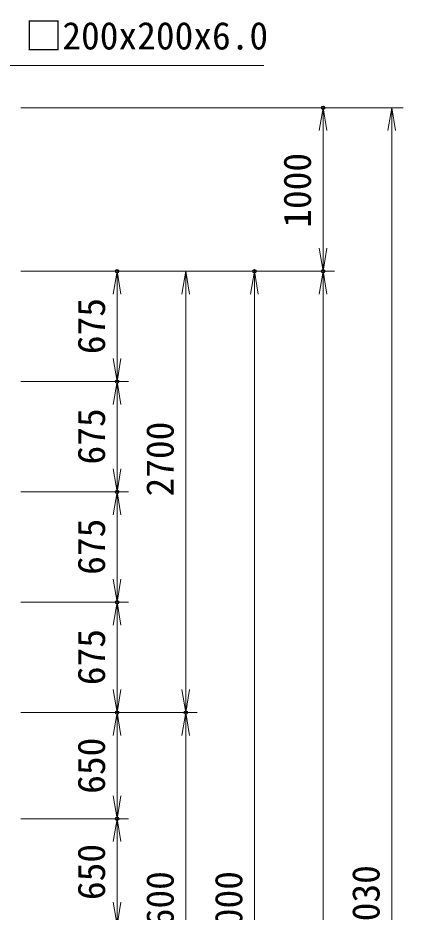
# Model space of a CAD drawing. Units: millimetres at full size. Extents: x -14700 to 14700, y -10395 to 10395.
# Drawn here: x -3770 to -1412, y 227 to 5698 of the extents above; entities that cross this region are included whole.
import ezdxf
from ezdxf.enums import TextEntityAlignment as Align

# ---------------------------------------------------------------- set-up
doc = ezdxf.new("R2010")
doc.units = ezdxf.units.MM
doc.header["$LTSCALE"] = 40
doc.header["$PDMODE"] = 32
doc.header["$PDSIZE"] = 20
for name, color, linetype, lineweight in [('0-1_D-STR-DIM', 7, 'Continuous', 13), ('0-2_0', 7, 'Continuous', 18), ('0-8_D-STR-TXT', 7, 'Continuous', 13)]:
    doc.layers.add(name, color=color, linetype=linetype, lineweight=lineweight)
doc.layers.add('0-3_Defpoints', color=253, linetype='Continuous')
doc.styles.add('ＭＳ ゴシック', font='')
doc.styles.get('ＭＳ ゴシック').set_extended_font_data('MS Gothic')

# ---------------------------------------------------------------- blocks, each defined once
blk = doc.blocks.new('_Open')
at = {"layer": '0-2_0'}
blk.add_line((-40, 6.67), (0, 0), dxfattribs=at)
blk.add_lwpolyline([(-40, -6.67), (0, 0), (-40, 0)], dxfattribs=at)

msp = doc.modelspace()

# ---------------------------------------------------------------- linework, layer by layer
at = {"layer": '0-1_D-STR-DIM'}
for p, q in [((-3752.27, 5147.74), (-1412.27, 5147.74)), ((-3752.27, 5147.74), (-1832.27, 5147.74)), ((-1902.27, 4147.74), (-1902.27, 5147.74)), ((-1482.27, 5147.74), (-1482.27, -4882.26)), ((-3752.27, 4147.74), (-2252.27, 4147.74)), ((-3752.27, 4147.74), (-1832.27, 4147.74)), ((-3752.27, 4147.74), (-1832.27, 4147.74)), ((-3752.27, 4147.74), (-2672.27, 4147.74)), ((-3752.27, 4147.74), (-3092.27, 4147.74)), ((-3162.27, 3472.74), (-3162.27, 4147.74)), ((-2742.27, 4147.74), (-2742.27, 1447.74)), ((-2322.27, -3852.26), (-2322.27, 4147.74)), ((-1902.27, -4882.26), (-1902.27, 4147.74)), ((-3752.27, 3472.74), (-3092.27, 3472.74)), ((-3752.27, 3472.74), (-3092.27, 3472.74)), ((-3162.27, 2797.74), (-3162.27, 3472.74)), ((-3752.27, 2797.74), (-3092.27, 2797.74)), ((-3752.27, 2797.74), (-3092.27, 2797.74)), ((-3162.27, 2122.74), (-3162.27, 2797.74)), ((-3752.27, 2122.74), (-3092.27, 2122.74)), ((-3752.27, 2122.74), (-3092.27, 2122.74)), ((-3162.27, 1447.74), (-3162.27, 2122.74)), ((-3752.27, 1447.74), (-3092.27, 1447.74)), ((-3752.27, 1447.74), (-3092.27, 1447.74)), ((-3752.27, 1447.74), (-2672.27, 1447.74)), ((-3752.27, 1447.74), (-2672.27, 1447.74)), ((-3162.27, 797.74), (-3162.27, 1447.74)), ((-2742.27, -1152.26), (-2742.27, 1447.74)), ((-3752.27, 797.74), (-3092.27, 797.74)), ((-3752.27, 797.74), (-3092.27, 797.74)), ((-3162.27, 147.74), (-3162.27, 797.74))]:
    msp.add_line(p, q, dxfattribs=at)
at = {"layer": '0-3_Defpoints'}
for p in [(-1902.27, 5147.74), (-3162.27, 4147.74), (-2322.27, 4147.74), (-1902.27, 4147.74), (-3162.27, 3472.74), (-3162.27, 2797.74), (-3162.27, 2122.74), (-3162.27, 1447.74), (-2742.27, 1447.74), (-2742.27, 1447.74), (-3162.27, 797.74)]:
    msp.add_point(p, dxfattribs=at)
at = {"layer": '0-8_D-STR-TXT'}
msp.add_lwpolyline([(-2265.25, 5406.11), (-4256.55, 5406.11), (-4510.26, 4823.04)], dxfattribs=at)

# ---------------------------------------------------------------- block references
at = {"layer": '0-1_D-STR-DIM', "xscale": 3.5, "yscale": 3.5}
for p, rotation in [((-1902.27, 5147.74), 90), ((-1482.27, 5147.74), 90), ((-1902.27, 4147.74), 270), ((-3162.27, 4147.74), 90), ((-2742.27, 4147.74), 90), ((-2322.27, 4147.74), 90), ((-1902.27, 4147.74), 90), ((-3162.27, 3472.74), 270), ((-3162.27, 3472.74), 90), ((-3162.27, 2797.74), 270), ((-3162.27, 2797.74), 90), ((-3162.27, 2122.74), 270), ((-3162.27, 2122.74), 90), ((-3162.27, 1447.74), 270), ((-2742.27, 1447.74), 270), ((-3162.27, 1447.74), 90), ((-2742.27, 1447.74), 90), ((-3162.27, 797.74), 270), ((-3162.27, 797.74), 90), ((-3162.27, 147.74), 270)]:
    msp.add_blockref('_Open', p, dxfattribs=dict(at, rotation=rotation))

# ---------------------------------------------------------------- texts
at = {"layer": '0-1_D-STR-DIM', "style": 'ＭＳ ゴシック'}
for s, p in [('1000', (-1925.89, 4413.52)), ('675', (-3185.89, 3640.07)), ('675', (-3185.89, 2965.07)), ('2700', (-2765.89, 2769.3)), ('675', (-3185.89, 2290.07)), ('675', (-3185.89, 1615.07)), ('650', (-3185.89, 950.31)), ('650', (-3185.89, 300.31)), ('10030', (-1505.89, -58.38)), ('2600', (-2765.89, 19.3)), ('8000', (-2345.89, 19.75))]:
    msp.add_text(s, height=168.3, rotation=90, dxfattribs=at).set_placement(p, align=Align.BOTTOM_LEFT)
at = {"layer": '0-8_D-STR-TXT', "style": 'ＭＳ ゴシック'}
msp.add_text('柱 □200x200x6.0', height=168.3, dxfattribs=at).set_placement((-4071.21, 5453.72), align=Align.BOTTOM_LEFT)

doc.saveas('drawing.dxf')
